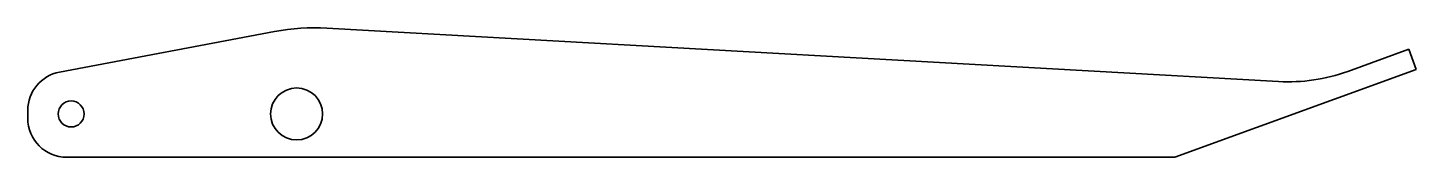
# Model space of a CAD drawing. Extents: x -12 to 309, y 90 to 120.
import ezdxf

# ---------------------------------------------------------------- set-up
doc = ezdxf.new("R2010")
doc.units = 0

msp = doc.modelspace()

# ---------------------------------------------------------------- linework, layer by layer
at = {"color": 7, "lineweight": 35}
for p, q in [((-4.265999, 109.718414), (45.317253, 119.085007)), ((276.861725, 107.525696), (57.407619, 119.874985)), ((308.595367, 110.306648), (252.92984, 90.046043)), ((252.92984, 90.046043), (-2.595387, 90.046043))]:
    msp.add_line(p, q, dxfattribs=at)
at = {"color": 7, "lineweight": 35, "ltscale": 0.375}
msp.add_line((306.885284, 115.005112), (292.789886, 109.874809), dxfattribs=at)
at = {"color": 7, "lineweight": 35, "ltscale": 0.125}
msp.add_line((308.595367, 110.306648), (306.885284, 115.005112), dxfattribs=at)
at = {"color": 7, "lineweight": 35, "ltscale": 0.04572}
msp.add_line((-11.595387, 99.046043), (-11.595387, 100.874825), dxfattribs=at)
at = {"color": 7, "lineweight": 35}
for centre, radius in [((50.404613, 100.046043), 6), ((-1.595387, 100.046043), 3)]:
    msp.add_circle(centre, radius, dxfattribs=at)
for centre, radius, start, end in [((54.598427, 69.953964), 50, 86.779206, 100.697479), ((-2.595387, 100.874825), 9, 100.697479, 180.000005), ((279.1091, 147.462509), 40, 266.779208, 290), ((-2.595387, 99.046043), 9, 180.000005, 269.999997)]:
    msp.add_arc(centre, radius, start, end, dxfattribs=at)

doc.saveas('drawing.dxf')
